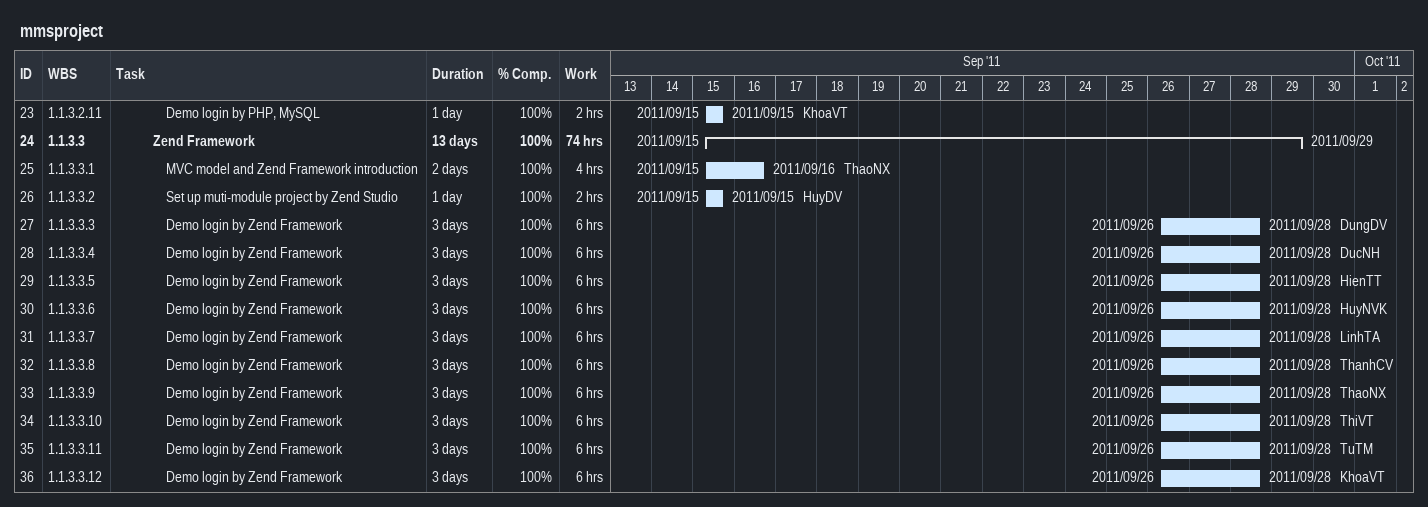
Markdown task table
mmsproject

| ID | WBS | Task | Duration | Start | Finish | Resources | % complete | Work (h) |
|---|---|---|---|---|---|---|---|---|
| 23 | 1.1.3.2.11 | Demo login by PHP, MySQL | 1d | 2011-09-15 | 2011-09-15 | KhoaVT | 100 | 2 |
| 24 | 1.1.3.3 | **Zend Framework** | 13d | 2011-09-15 | 2011-09-29 |  | 100 | 74 |
| 25 | 1.1.3.3.1 | MVC model and Zend Framework introduction | 2d | 2011-09-15 | 2011-09-16 | ThaoNX | 100 | 4 |
| 26 | 1.1.3.3.2 | Set up muti-module project by Zend Studio | 1d | 2011-09-15 | 2011-09-15 | HuyDV | 100 | 2 |
| 27 | 1.1.3.3.3 | Demo login by Zend Framework | 3d | 2011-09-26 | 2011-09-28 | DungDV | 100 | 6 |
| 28 | 1.1.3.3.4 | Demo login by Zend Framework | 3d | 2011-09-26 | 2011-09-28 | DucNH | 100 | 6 |
| 29 | 1.1.3.3.5 | Demo login by Zend Framework | 3d | 2011-09-26 | 2011-09-28 | HienTT | 100 | 6 |
| 30 | 1.1.3.3.6 | Demo login by Zend Framework | 3d | 2011-09-26 | 2011-09-28 | HuyNVK | 100 | 6 |
| 31 | 1.1.3.3.7 | Demo login by Zend Framework | 3d | 2011-09-26 | 2011-09-28 | LinhTA | 100 | 6 |
| 32 | 1.1.3.3.8 | Demo login by Zend Framework | 3d | 2011-09-26 | 2011-09-28 | ThanhCV | 100 | 6 |
| 33 | 1.1.3.3.9 | Demo login by Zend Framework | 3d | 2011-09-26 | 2011-09-28 | ThaoNX | 100 | 6 |
| 34 | 1.1.3.3.10 | Demo login by Zend Framework | 3d | 2011-09-26 | 2011-09-28 | ThiVT | 100 | 6 |
| 35 | 1.1.3.3.11 | Demo login by Zend Framework | 3d | 2011-09-26 | 2011-09-28 | TuTM | 100 | 6 |
| 36 | 1.1.3.3.12 | Demo login by Zend Framework | 3d | 2011-09-26 | 2011-09-28 | KhoaVT | 100 | 6 |
